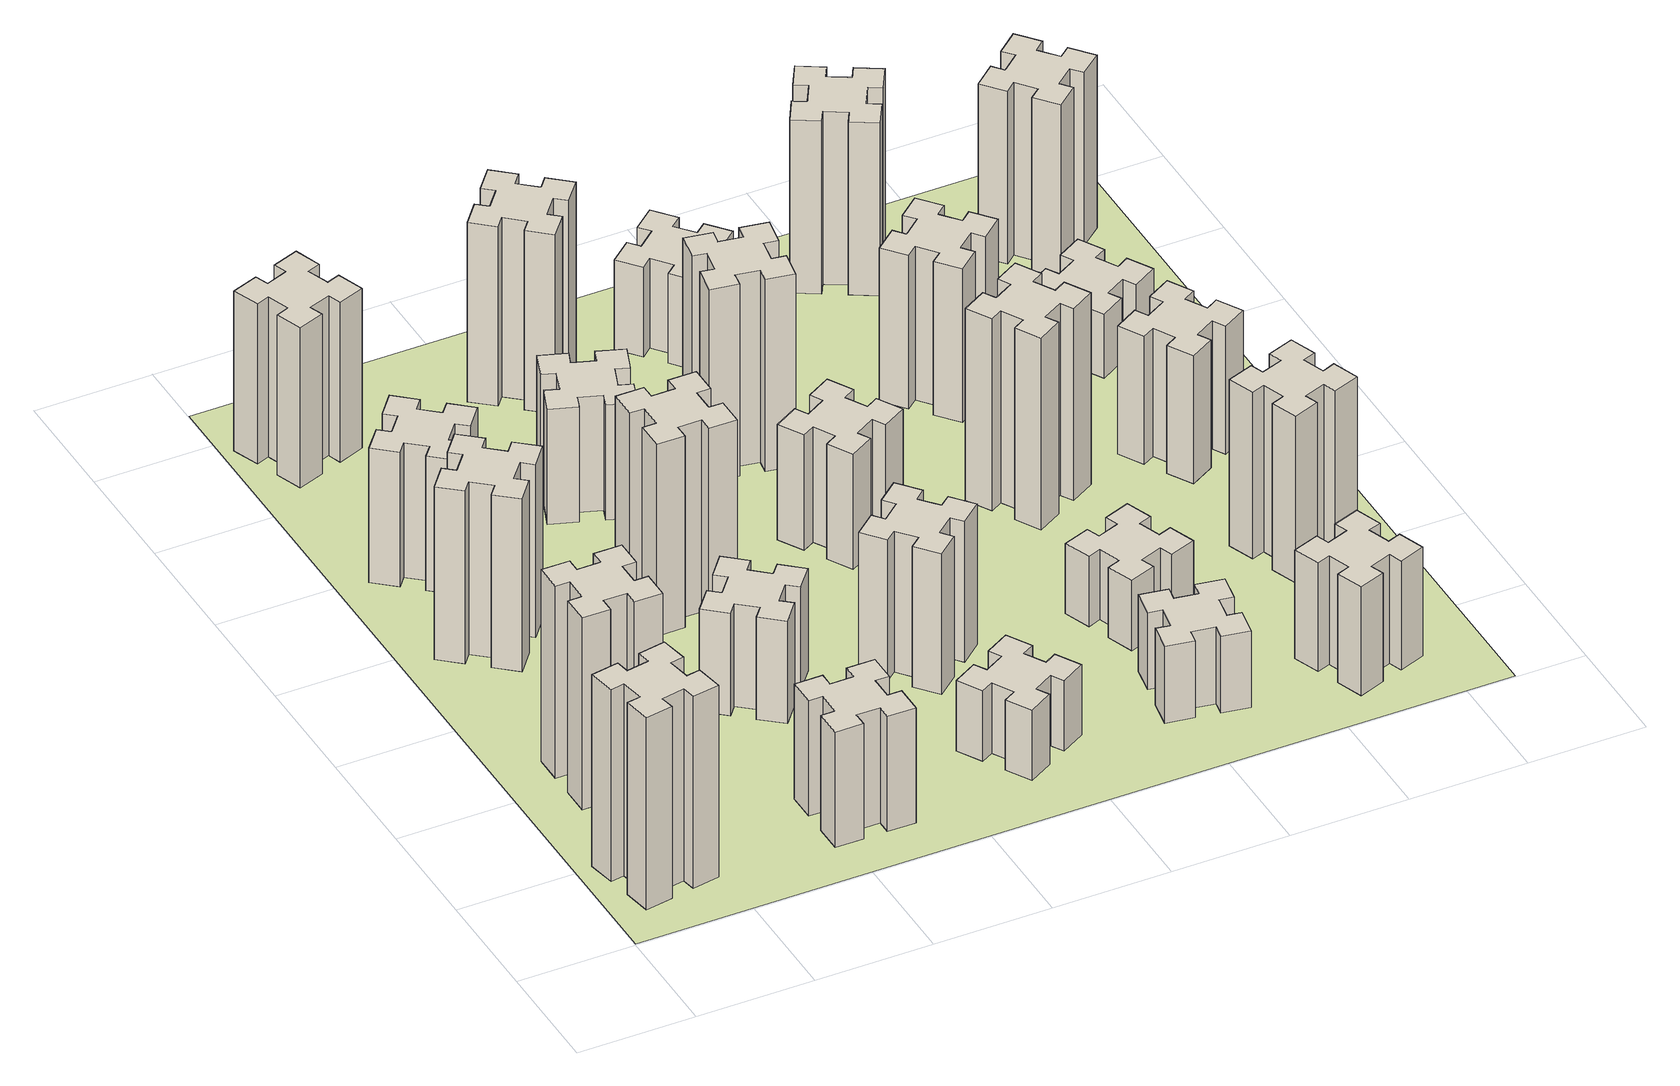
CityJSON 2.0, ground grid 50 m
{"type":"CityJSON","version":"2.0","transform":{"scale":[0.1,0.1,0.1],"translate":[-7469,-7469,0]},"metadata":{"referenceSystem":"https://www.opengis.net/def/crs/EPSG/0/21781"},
"CityObjects":{
"building1":{"type":"Building","attributes":{"class":"1000","function":"1000","usage":"1000","yearOfConstruction":2016,"roofType":"1000","measuredHeight":90,"storeysAboveGround":30,"storeysBelowGround":0},"geometry":[{"type":"Solid","lod":"1","boundaries":[[[[0,1,2,3,4,5,6,7,8,9,10,11,12,13,14,15,16,17,18,19]],[[17,16,20,21]],[[16,15,22,20]],[[15,14,23,22]],[[14,13,24,23]],[[13,12,25,24]],[[12,11,26,25]],[[11,10,27,26]],[[10,9,28,27]],[[9,8,29,28]],[[8,7,30,29]],[[7,6,31,30]],[[6,5,32,31]],[[5,4,33,32]],[[4,3,34,33]],[[3,2,35,34]],[[2,1,36,35]],[[1,0,37,36]],[[0,19,38,37]],[[19,18,39,38]],[[18,17,21,39]],[[24,25,26,27,28,29,30,31,32,33,34,35,36,37,38,39,21,20,22,23]]]]}]},
"building2":{"type":"Building","attributes":{"class":"1000","function":"1000","usage":"1000","yearOfConstruction":2016,"roofType":"1000","measuredHeight":90,"storeysAboveGround":30,"storeysBelowGround":0},"geometry":[{"type":"Solid","lod":"1","boundaries":[[[[40,41,42,43,44,45,46,47,48,49,50,51,52,53,54,55,56,57,58,59]],[[57,56,60,61]],[[56,55,62,60]],[[55,54,63,62]],[[54,53,64,63]],[[53,52,65,64]],[[52,51,66,65]],[[51,50,67,66]],[[50,49,68,67]],[[49,48,69,68]],[[48,47,70,69]],[[47,46,71,70]],[[46,45,72,71]],[[45,44,73,72]],[[44,43,74,73]],[[43,42,75,74]],[[42,41,76,75]],[[41,40,77,76]],[[40,59,78,77]],[[59,58,79,78]],[[58,57,61,79]],[[64,65,66,67,68,69,70,71,72,73,74,75,76,77,78,79,61,60,62,63]]]]}]},
"building3":{"type":"Building","attributes":{"class":"1000","function":"1000","usage":"1000","yearOfConstruction":2016,"roofType":"1000","measuredHeight":81,"storeysAboveGround":30,"storeysBelowGround":0},"geometry":[{"type":"Solid","lod":"1","boundaries":[[[[80,81,82,83,84,85,86,87,88,89,90,91,92,93,94,95,96,97,98,99]],[[97,96,100,101]],[[96,95,102,100]],[[95,94,103,102]],[[94,93,104,103]],[[93,92,105,104]],[[92,91,106,105]],[[91,90,107,106]],[[90,89,108,107]],[[89,88,109,108]],[[88,87,110,109]],[[87,86,111,110]],[[86,85,112,111]],[[85,84,113,112]],[[84,83,114,113]],[[83,82,115,114]],[[82,81,116,115]],[[81,80,117,116]],[[80,99,118,117]],[[99,98,119,118]],[[98,97,101,119]],[[104,105,106,107,108,109,110,111,112,113,114,115,116,117,118,119,101,100,102,103]]]]}]},
"building4":{"type":"Building","attributes":{"class":"1000","function":"1000","usage":"1000","yearOfConstruction":2016,"roofType":"1000","measuredHeight":63,"storeysAboveGround":30,"storeysBelowGround":0},"geometry":[{"type":"Solid","lod":"1","boundaries":[[[[120,121,122,123,124,125,126,127,128,129,130,131,132,133,134,135,136,137,138,139]],[[137,136,140,141]],[[136,135,142,140]],[[135,134,143,142]],[[134,133,144,143]],[[133,132,145,144]],[[132,131,146,145]],[[131,130,147,146]],[[130,129,148,147]],[[129,128,149,148]],[[128,127,150,149]],[[127,126,151,150]],[[126,125,152,151]],[[125,124,153,152]],[[124,123,154,153]],[[123,122,155,154]],[[122,121,156,155]],[[121,120,157,156]],[[120,139,158,157]],[[139,138,159,158]],[[138,137,141,159]],[[144,145,146,147,148,149,150,151,152,153,154,155,156,157,158,159,141,140,142,143]]]]}]},
"building5":{"type":"Building","attributes":{"class":"1000","function":"1000","usage":"1000","yearOfConstruction":2016,"roofType":"1000","measuredHeight":54,"storeysAboveGround":30,"storeysBelowGround":0},"geometry":[{"type":"Solid","lod":"1","boundaries":[[[[160,161,162,163,164,165,166,167,168,169,170,171,172,173,174,175,176,177,178,179]],[[177,176,180,181]],[[176,175,182,180]],[[175,174,183,182]],[[174,173,184,183]],[[173,172,185,184]],[[172,171,186,185]],[[171,170,187,186]],[[170,169,188,187]],[[169,168,189,188]],[[168,167,190,189]],[[167,166,191,190]],[[166,165,192,191]],[[165,164,193,192]],[[164,163,194,193]],[[163,162,195,194]],[[162,161,196,195]],[[161,160,197,196]],[[160,179,198,197]],[[179,178,199,198]],[[178,177,181,199]],[[184,185,186,187,188,189,190,191,192,193,194,195,196,197,198,199,181,180,182,183]]]]}]},
"building6":{"type":"Building","attributes":{"class":"1000","function":"1000","usage":"1000","yearOfConstruction":2016,"roofType":"1000","measuredHeight":75,"storeysAboveGround":30,"storeysBelowGround":0},"geometry":[{"type":"Solid","lod":"1","boundaries":[[[[200,201,202,203,204,205,206,207,208,209,210,211,212,213,214,215,216,217,218,219]],[[217,216,220,221]],[[216,215,222,220]],[[215,214,223,222]],[[214,213,224,223]],[[213,212,225,224]],[[212,211,226,225]],[[211,210,227,226]],[[210,209,228,227]],[[209,208,229,228]],[[208,207,230,229]],[[207,206,231,230]],[[206,205,232,231]],[[205,204,233,232]],[[204,203,234,233]],[[203,202,235,234]],[[202,201,236,235]],[[201,200,237,236]],[[200,219,238,237]],[[219,218,239,238]],[[218,217,221,239]],[[224,225,226,227,228,229,230,231,232,233,234,235,236,237,238,239,221,220,222,223]]]]}]},
"building7":{"type":"Building","attributes":{"class":"1000","function":"1000","usage":"1000","yearOfConstruction":2016,"roofType":"1000","measuredHeight":48,"storeysAboveGround":30,"storeysBelowGround":0},"geometry":[{"type":"Solid","lod":"1","boundaries":[[[[240,241,242,243,244,245,246,247,248,249,250,251,252,253,254,255,256,257,258,259]],[[257,256,260,261]],[[256,255,262,260]],[[255,254,263,262]],[[254,253,264,263]],[[253,252,265,264]],[[252,251,266,265]],[[251,250,267,266]],[[250,249,268,267]],[[249,248,269,268]],[[248,247,270,269]],[[247,246,271,270]],[[246,245,272,271]],[[245,244,273,272]],[[244,243,274,273]],[[243,242,275,274]],[[242,241,276,275]],[[241,240,277,276]],[[240,259,278,277]],[[259,258,279,278]],[[258,257,261,279]],[[264,265,266,267,268,269,270,271,272,273,274,275,276,277,278,279,261,260,262,263]]]]}]},
"building8":{"type":"Building","attributes":{"class":"1000","function":"1000","usage":"1000","yearOfConstruction":2016,"roofType":"1000","measuredHeight":90,"storeysAboveGround":30,"storeysBelowGround":0},"geometry":[{"type":"Solid","lod":"1","boundaries":[[[[280,281,282,283,284,285,286,287,288,289,290,291,292,293,294,295,296,297,298,299]],[[297,296,300,301]],[[296,295,302,300]],[[295,294,303,302]],[[294,293,304,303]],[[293,292,305,304]],[[292,291,306,305]],[[291,290,307,306]],[[290,289,308,307]],[[289,288,309,308]],[[288,287,310,309]],[[287,286,311,310]],[[286,285,312,311]],[[285,284,313,312]],[[284,283,314,313]],[[283,282,315,314]],[[282,281,316,315]],[[281,280,317,316]],[[280,299,318,317]],[[299,298,319,318]],[[298,297,301,319]],[[304,305,306,307,308,309,310,311,312,313,314,315,316,317,318,319,301,300,302,303]]]]}]},
"building9":{"type":"Building","attributes":{"class":"1000","function":"1000","usage":"1000","yearOfConstruction":2016,"roofType":"1000","measuredHeight":54,"storeysAboveGround":30,"storeysBelowGround":0},"geometry":[{"type":"Solid","lod":"1","boundaries":[[[[320,321,322,323,324,325,326,327,328,329,330,331,332,333,334,335,336,337,338,339]],[[337,336,340,341]],[[336,335,342,340]],[[335,334,343,342]],[[334,333,344,343]],[[333,332,345,344]],[[332,331,346,345]],[[331,330,347,346]],[[330,329,348,347]],[[329,328,349,348]],[[328,327,350,349]],[[327,326,351,350]],[[326,325,352,351]],[[325,324,353,352]],[[324,323,354,353]],[[323,322,355,354]],[[322,321,356,355]],[[321,320,357,356]],[[320,339,358,357]],[[339,338,359,358]],[[338,337,341,359]],[[344,345,346,347,348,349,350,351,352,353,354,355,356,357,358,359,341,340,342,343]]]]}]},
"building10":{"type":"Building","attributes":{"class":"1000","function":"1000","usage":"1000","yearOfConstruction":2016,"roofType":"1000","measuredHeight":33,"storeysAboveGround":30,"storeysBelowGround":0},"geometry":[{"type":"Solid","lod":"1","boundaries":[[[[360,361,362,363,364,365,366,367,368,369,370,371,372,373,374,375,376,377,378,379]],[[377,376,380,381]],[[376,375,382,380]],[[375,374,383,382]],[[374,373,384,383]],[[373,372,385,384]],[[372,371,386,385]],[[371,370,387,386]],[[370,369,388,387]],[[369,368,389,388]],[[368,367,390,389]],[[367,366,391,390]],[[366,365,392,391]],[[365,364,393,392]],[[364,363,394,393]],[[363,362,395,394]],[[362,361,396,395]],[[361,360,397,396]],[[360,379,398,397]],[[379,378,399,398]],[[378,377,381,399]],[[384,385,386,387,388,389,390,391,392,393,394,395,396,397,398,399,381,380,382,383]]]]}]},
"building11":{"type":"Building","attributes":{"class":"1000","function":"1000","usage":"1000","yearOfConstruction":2016,"roofType":"1000","measuredHeight":66,"storeysAboveGround":30,"storeysBelowGround":0},"geometry":[{"type":"Solid","lod":"1","boundaries":[[[[400,401,402,403,404,405,406,407,408,409,410,411,412,413,414,415,416,417,418,419]],[[417,416,420,421]],[[416,415,422,420]],[[415,414,423,422]],[[414,413,424,423]],[[413,412,425,424]],[[412,411,426,425]],[[411,410,427,426]],[[410,409,428,427]],[[409,408,429,428]],[[408,407,430,429]],[[407,406,431,430]],[[406,405,432,431]],[[405,404,433,432]],[[404,403,434,433]],[[403,402,435,434]],[[402,401,436,435]],[[401,400,437,436]],[[400,419,438,437]],[[419,418,439,438]],[[418,417,421,439]],[[424,425,426,427,428,429,430,431,432,433,434,435,436,437,438,439,421,420,422,423]]]]}]},
"building12":{"type":"Building","attributes":{"class":"1000","function":"1000","usage":"1000","yearOfConstruction":2016,"roofType":"1000","measuredHeight":84,"storeysAboveGround":30,"storeysBelowGround":0},"geometry":[{"type":"Solid","lod":"1","boundaries":[[[[440,441,442,443,444,445,446,447,448,449,450,451,452,453,454,455,456,457,458,459]],[[457,456,460,461]],[[456,455,462,460]],[[455,454,463,462]],[[454,453,464,463]],[[453,452,465,464]],[[452,451,466,465]],[[451,450,467,466]],[[450,449,468,467]],[[449,448,469,468]],[[448,447,470,469]],[[447,446,471,470]],[[446,445,472,471]],[[445,444,473,472]],[[444,443,474,473]],[[443,442,475,474]],[[442,441,476,475]],[[441,440,477,476]],[[440,459,478,477]],[[459,458,479,478]],[[458,457,461,479]],[[464,465,466,467,468,469,470,471,472,473,474,475,476,477,478,479,461,460,462,463]]]]}]},
"building13":{"type":"Building","attributes":{"class":"1000","function":"1000","usage":"1000","yearOfConstruction":2016,"roofType":"1000","measuredHeight":54,"storeysAboveGround":30,"storeysBelowGround":0},"geometry":[{"type":"Solid","lod":"1","boundaries":[[[[480,481,482,483,484,485,486,487,488,489,490,491,492,493,494,495,496,497,498,499]],[[497,496,500,501]],[[496,495,502,500]],[[495,494,503,502]],[[494,493,504,503]],[[493,492,505,504]],[[492,491,506,505]],[[491,490,507,506]],[[490,489,508,507]],[[489,488,509,508]],[[488,487,510,509]],[[487,486,511,510]],[[486,485,512,511]],[[485,484,513,512]],[[484,483,514,513]],[[483,482,515,514]],[[482,481,516,515]],[[481,480,517,516]],[[480,499,518,517]],[[499,498,519,518]],[[498,497,501,519]],[[504,505,506,507,508,509,510,511,512,513,514,515,516,517,518,519,501,500,502,503]]]]}]},
"building14":{"type":"Building","attributes":{"class":"1000","function":"1000","usage":"1000","yearOfConstruction":2016,"roofType":"1000","measuredHeight":90,"storeysAboveGround":30,"storeysBelowGround":0},"geometry":[{"type":"Solid","lod":"1","boundaries":[[[[520,521,522,523,524,525,526,527,528,529,530,531,532,533,534,535,536,537,538,539]],[[537,536,540,541]],[[536,535,542,540]],[[535,534,543,542]],[[534,533,544,543]],[[533,532,545,544]],[[532,531,546,545]],[[531,530,547,546]],[[530,529,548,547]],[[529,528,549,548]],[[528,527,550,549]],[[527,526,551,550]],[[526,525,552,551]],[[525,524,553,552]],[[524,523,554,553]],[[523,522,555,554]],[[522,521,556,555]],[[521,520,557,556]],[[520,539,558,557]],[[539,538,559,558]],[[538,537,541,559]],[[544,545,546,547,548,549,550,551,552,553,554,555,556,557,558,559,541,540,542,543]]]]}]},
"building15":{"type":"Building","attributes":{"class":"1000","function":"1000","usage":"1000","yearOfConstruction":2016,"roofType":"1000","measuredHeight":36,"storeysAboveGround":30,"storeysBelowGround":0},"geometry":[{"type":"Solid","lod":"1","boundaries":[[[[560,561,562,563,564,565,566,567,568,569,570,571,572,573,574,575,576,577,578,579]],[[577,576,580,581]],[[576,575,582,580]],[[575,574,583,582]],[[574,573,584,583]],[[573,572,585,584]],[[572,571,586,585]],[[571,570,587,586]],[[570,569,588,587]],[[569,568,589,588]],[[568,567,590,589]],[[567,566,591,590]],[[566,565,592,591]],[[565,564,593,592]],[[564,563,594,593]],[[563,562,595,594]],[[562,561,596,595]],[[561,560,597,596]],[[560,579,598,597]],[[579,578,599,598]],[[578,577,581,599]],[[584,585,586,587,588,589,590,591,592,593,594,595,596,597,598,599,581,580,582,583]]]]}]},
"building16":{"type":"Building","attributes":{"class":"1000","function":"1000","usage":"1000","yearOfConstruction":2016,"roofType":"1000","measuredHeight":42,"storeysAboveGround":30,"storeysBelowGround":0},"geometry":[{"type":"Solid","lod":"1","boundaries":[[[[600,601,602,603,604,605,606,607,608,609,610,611,612,613,614,615,616,617,618,619]],[[617,616,620,621]],[[616,615,622,620]],[[615,614,623,622]],[[614,613,624,623]],[[613,612,625,624]],[[612,611,626,625]],[[611,610,627,626]],[[610,609,628,627]],[[609,608,629,628]],[[608,607,630,629]],[[607,606,631,630]],[[606,605,632,631]],[[605,604,633,632]],[[604,603,634,633]],[[603,602,635,634]],[[602,601,636,635]],[[601,600,637,636]],[[600,619,638,637]],[[619,618,639,638]],[[618,617,621,639]],[[624,625,626,627,628,629,630,631,632,633,634,635,636,637,638,639,621,620,622,623]]]]}]},
"building17":{"type":"Building","attributes":{"class":"1000","function":"1000","usage":"1000","yearOfConstruction":2016,"roofType":"1000","measuredHeight":33,"storeysAboveGround":30,"storeysBelowGround":0},"geometry":[{"type":"Solid","lod":"1","boundaries":[[[[640,641,642,643,644,645,646,647,648,649,650,651,652,653,654,655,656,657,658,659]],[[657,656,660,661]],[[656,655,662,660]],[[655,654,663,662]],[[654,653,664,663]],[[653,652,665,664]],[[652,651,666,665]],[[651,650,667,666]],[[650,649,668,667]],[[649,648,669,668]],[[648,647,670,669]],[[647,646,671,670]],[[646,645,672,671]],[[645,644,673,672]],[[644,643,674,673]],[[643,642,675,674]],[[642,641,676,675]],[[641,640,677,676]],[[640,659,678,677]],[[659,658,679,678]],[[658,657,661,679]],[[664,665,666,667,668,669,670,671,672,673,674,675,676,677,678,679,661,660,662,663]]]]}]},
"building18":{"type":"Building","attributes":{"class":"1000","function":"1000","usage":"1000","yearOfConstruction":2016,"roofType":"1000","measuredHeight":90,"storeysAboveGround":30,"storeysBelowGround":0},"geometry":[{"type":"Solid","lod":"1","boundaries":[[[[680,681,682,683,684,685,686,687,688,689,690,691,692,693,694,695,696,697,698,699]],[[697,696,700,701]],[[696,695,702,700]],[[695,694,703,702]],[[694,693,704,703]],[[693,692,705,704]],[[692,691,706,705]],[[691,690,707,706]],[[690,689,708,707]],[[689,688,709,708]],[[688,687,710,709]],[[687,686,711,710]],[[686,685,712,711]],[[685,684,713,712]],[[684,683,714,713]],[[683,682,715,714]],[[682,681,716,715]],[[681,680,717,716]],[[680,699,718,717]],[[699,698,719,718]],[[698,697,701,719]],[[704,705,706,707,708,709,710,711,712,713,714,715,716,717,718,719,701,700,702,703]]]]}]},
"building19":{"type":"Building","attributes":{"class":"1000","function":"1000","usage":"1000","yearOfConstruction":2016,"roofType":"1000","measuredHeight":51,"storeysAboveGround":30,"storeysBelowGround":0},"geometry":[{"type":"Solid","lod":"1","boundaries":[[[[720,721,722,723,724,725,726,727,728,729,730,731,732,733,734,735,736,737,738,739]],[[737,736,740,741]],[[736,735,742,740]],[[735,734,743,742]],[[734,733,744,743]],[[733,732,745,744]],[[732,731,746,745]],[[731,730,747,746]],[[730,729,748,747]],[[729,728,749,748]],[[728,727,750,749]],[[727,726,751,750]],[[726,725,752,751]],[[725,724,753,752]],[[724,723,754,753]],[[723,722,755,754]],[[722,721,756,755]],[[721,720,757,756]],[[720,739,758,757]],[[739,738,759,758]],[[738,737,741,759]],[[744,745,746,747,748,749,750,751,752,753,754,755,756,757,758,759,741,740,742,743]]]]}]},
"building20":{"type":"Building","attributes":{"class":"1000","function":"1000","usage":"1000","yearOfConstruction":2016,"roofType":"1000","measuredHeight":72,"storeysAboveGround":30,"storeysBelowGround":0},"geometry":[{"type":"Solid","lod":"1","boundaries":[[[[760,761,762,763,764,765,766,767,768,769,770,771,772,773,774,775,776,777,778,779]],[[777,776,780,781]],[[776,775,782,780]],[[775,774,783,782]],[[774,773,784,783]],[[773,772,785,784]],[[772,771,786,785]],[[771,770,787,786]],[[770,769,788,787]],[[769,768,789,788]],[[768,767,790,789]],[[767,766,791,790]],[[766,765,792,791]],[[765,764,793,792]],[[764,763,794,793]],[[763,762,795,794]],[[762,761,796,795]],[[761,760,797,796]],[[760,779,798,797]],[[779,778,799,798]],[[778,777,781,799]],[[784,785,786,787,788,789,790,791,792,793,794,795,796,797,798,799,781,780,782,783]]]]}]},
"building21":{"type":"Building","attributes":{"class":"1000","function":"1000","usage":"1000","yearOfConstruction":2016,"roofType":"1000","measuredHeight":81,"storeysAboveGround":30,"storeysBelowGround":0},"geometry":[{"type":"Solid","lod":"1","boundaries":[[[[800,801,802,803,804,805,806,807,808,809,810,811,812,813,814,815,816,817,818,819]],[[817,816,820,821]],[[816,815,822,820]],[[815,814,823,822]],[[814,813,824,823]],[[813,812,825,824]],[[812,811,826,825]],[[811,810,827,826]],[[810,809,828,827]],[[809,808,829,828]],[[808,807,830,829]],[[807,806,831,830]],[[806,805,832,831]],[[805,804,833,832]],[[804,803,834,833]],[[803,802,835,834]],[[802,801,836,835]],[[801,800,837,836]],[[800,819,838,837]],[[819,818,839,838]],[[818,817,821,839]],[[824,825,826,827,828,829,830,831,832,833,834,835,836,837,838,839,821,820,822,823]]]]}]},
"building22":{"type":"Building","attributes":{"class":"1000","function":"1000","usage":"1000","yearOfConstruction":2016,"roofType":"1000","measuredHeight":78,"storeysAboveGround":30,"storeysBelowGround":0},"geometry":[{"type":"Solid","lod":"1","boundaries":[[[[840,841,842,843,844,845,846,847,848,849,850,851,852,853,854,855,856,857,858,859]],[[857,856,860,861]],[[856,855,862,860]],[[855,854,863,862]],[[854,853,864,863]],[[853,852,865,864]],[[852,851,866,865]],[[851,850,867,866]],[[850,849,868,867]],[[849,848,869,868]],[[848,847,870,869]],[[847,846,871,870]],[[846,845,872,871]],[[845,844,873,872]],[[844,843,874,873]],[[843,842,875,874]],[[842,841,876,875]],[[841,840,877,876]],[[840,859,878,877]],[[859,858,879,878]],[[858,857,861,879]],[[864,865,866,867,868,869,870,871,872,873,874,875,876,877,878,879,861,860,862,863]]]]}]},
"building23":{"type":"Building","attributes":{"class":"1000","function":"1000","usage":"1000","yearOfConstruction":2016,"roofType":"1000","measuredHeight":60,"storeysAboveGround":30,"storeysBelowGround":0},"geometry":[{"type":"Solid","lod":"1","boundaries":[[[[880,881,882,883,884,885,886,887,888,889,890,891,892,893,894,895,896,897,898,899]],[[897,896,900,901]],[[896,895,902,900]],[[895,894,903,902]],[[894,893,904,903]],[[893,892,905,904]],[[892,891,906,905]],[[891,890,907,906]],[[890,889,908,907]],[[889,888,909,908]],[[888,887,910,909]],[[887,886,911,910]],[[886,885,912,911]],[[885,884,913,912]],[[884,883,914,913]],[[883,882,915,914]],[[882,881,916,915]],[[881,880,917,916]],[[880,899,918,917]],[[899,898,919,918]],[[898,897,901,919]],[[904,905,906,907,908,909,910,911,912,913,914,915,916,917,918,919,901,900,902,903]]]]}]},
"building24":{"type":"Building","attributes":{"class":"1000","function":"1000","usage":"1000","yearOfConstruction":2016,"roofType":"1000","measuredHeight":30,"storeysAboveGround":30,"storeysBelowGround":0},"geometry":[{"type":"Solid","lod":"1","boundaries":[[[[920,921,922,923,924,925,926,927,928,929,930,931,932,933,934,935,936,937,938,939]],[[937,936,940,941]],[[936,935,942,940]],[[935,934,943,942]],[[934,933,944,943]],[[933,932,945,944]],[[932,931,946,945]],[[931,930,947,946]],[[930,929,948,947]],[[929,928,949,948]],[[928,927,950,949]],[[927,926,951,950]],[[926,925,952,951]],[[925,924,953,952]],[[924,923,954,953]],[[923,922,955,954]],[[922,921,956,955]],[[921,920,957,956]],[[920,939,958,957]],[[939,938,959,958]],[[938,937,941,959]],[[944,945,946,947,948,949,950,951,952,953,954,955,956,957,958,959,941,940,942,943]]]]}]},
"building25":{"type":"Building","attributes":{"class":"1000","function":"1000","usage":"1000","yearOfConstruction":2016,"roofType":"1000","measuredHeight":81,"storeysAboveGround":30,"storeysBelowGround":0},"geometry":[{"type":"Solid","lod":"1","boundaries":[[[[960,961,962,963,964,965,966,967,968,969,970,971,972,973,974,975,976,977,978,979]],[[977,976,980,981]],[[976,975,982,980]],[[975,974,983,982]],[[974,973,984,983]],[[973,972,985,984]],[[972,971,986,985]],[[971,970,987,986]],[[970,969,988,987]],[[969,968,989,988]],[[968,967,990,989]],[[967,966,991,990]],[[966,965,992,991]],[[965,964,993,992]],[[964,963,994,993]],[[963,962,995,994]],[[962,961,996,995]],[[961,960,997,996]],[[960,979,998,997]],[[979,978,999,998]],[[978,977,981,999]],[[984,985,986,987,988,989,990,991,992,993,994,995,996,997,998,999,981,980,982,983]]]]}]},
"landuse1":{"type":"LandUse","attributes":{"name":"plot1","function":"1010"},"geometry":[{"type":"MultiSurface","lod":"1","boundaries":[[[1000,1001,1002,1003]]]}]}
},
"vertices":[
[245,258,0],[344,276,0],[354,217,0],[472,237,0],[451,356,0],[392,345,0],[375,444,0],[434,454,0],[413,572,0],[295,551,0],[305,492,0],[207,475,0],[197,534,0],[78,513,0],[99,395,0],[158,405,0],[176,307,0],[117,297,0],[137,178,0],[256,199,0],[176,307,900],[117,297,900],[158,405,900],[99,395,900],[78,513,900],[197,534,900],[207,475,900],[305,492,900],[295,551,900],[413,572,900],[434,454,900],[375,444,900],[392,345,900],[451,356,900],[472,237,900],[354,217,900],[344,276,900],[245,258,900],[256,199,900],[137,178,900],
[265,1065,0],[265,965,0],[205,965,0],[205,845,0],[325,845,0],[325,905,0],[425,905,0],[425,845,0],[545,845,0],[545,965,0],[485,965,0],[485,1065,0],[545,1065,0],[545,1185,0],[425,1185,0],[425,1125,0],[325,1125,0],[325,1185,0],[205,1185,0],[205,1065,0],[325,1125,900],[325,1185,900],[425,1125,900],[425,1185,900],[545,1185,900],[545,1065,900],[485,1065,900],[485,965,900],[545,965,900],[545,845,900],[425,845,900],[425,905,900],[325,905,900],[325,845,900],[205,845,900],[205,965,900],[265,965,900],[265,1065,900],[205,1065,900],[205,1185,900],
[427,1846,0],[492,1923,0],[538,1884,0],[615,1976,0],[523,2053,0],[484,2007,0],[408,2072,0],[446,2118,0],[354,2195,0],[277,2103,0],[323,2064,0],[259,1988,0],[213,2026,0],[136,1934,0],[228,1857,0],[266,1903,0],[343,1839,0],[304,1793,0],[396,1716,0],[473,1808,0],[343,1839,810],[304,1793,810],[266,1903,810],[228,1857,810],[136,1934,810],[213,2026,810],[259,1988,810],[323,2064,810],[277,2103,810],[354,2195,810],[446,2118,810],[408,2072,810],[484,2007,810],[523,2053,810],[615,1976,810],[538,1884,810],[492,1923,810],[427,1846,810],[473,1808,810],[396,1716,810],
[484,2547,0],[408,2612,0],[446,2658,0],[354,2735,0],[277,2643,0],[323,2604,0],[259,2528,0],[213,2566,0],[136,2474,0],[228,2397,0],[266,2443,0],[343,2379,0],[304,2333,0],[396,2256,0],[473,2348,0],[427,2386,0],[492,2463,0],[538,2424,0],[615,2516,0],[523,2593,0],[492,2463,630],[538,2424,630],[427,2386,630],[473,2348,630],[396,2256,630],[304,2333,630],[343,2379,630],[266,2443,630],[228,2397,630],[136,2474,630],[213,2566,630],[259,2528,630],[323,2604,630],[277,2643,630],[354,2735,630],[446,2658,630],[408,2612,630],[484,2547,630],[523,2593,630],[615,2516,630],
[1225,325,0],[1225,425,0],[1285,425,0],[1285,545,0],[1165,545,0],[1165,485,0],[1065,485,0],[1065,545,0],[945,545,0],[945,425,0],[1005,425,0],[1005,325,0],[945,325,0],[945,205,0],[1065,205,0],[1065,265,0],[1165,265,0],[1165,205,0],[1285,205,0],[1285,325,0],[1165,265,540],[1165,205,540],[1065,265,540],[1065,205,540],[945,205,540],[945,325,540],[1005,325,540],[1005,425,540],[945,425,540],[945,545,540],[1065,545,540],[1065,485,540],[1165,485,540],[1165,545,540],[1285,545,540],[1285,425,540],[1225,425,540],[1225,325,540],[1285,325,540],[1285,205,540],
[155,3345,0],[189,3251,0],[133,3230,0],[174,3117,0],[287,3159,0],[266,3215,0],[360,3249,0],[380,3193,0],[493,3234,0],[452,3347,0],[396,3326,0],[362,3420,0],[418,3440,0],[377,3553,0],[264,3512,0],[285,3456,0],[191,3422,0],[170,3478,0],[57,3437,0],[99,3324,0],[191,3422,750],[170,3478,750],[285,3456,750],[264,3512,750],[377,3553,750],[418,3440,750],[362,3420,750],[396,3326,750],[452,3347,750],[493,3234,750],[380,3193,750],[360,3249,750],[266,3215,750],[287,3159,750],[174,3117,750],[133,3230,750],[189,3251,750],[155,3345,750],[99,3324,750],[57,3437,750],
[1224,1267,0],[1148,1332,0],[1186,1378,0],[1094,1455,0],[1017,1363,0],[1063,1324,0],[999,1248,0],[953,1286,0],[876,1194,0],[968,1117,0],[1006,1163,0],[1083,1099,0],[1044,1053,0],[1136,976,0],[1213,1068,0],[1167,1106,0],[1232,1183,0],[1278,1144,0],[1355,1236,0],[1263,1313,0],[1232,1183,480],[1278,1144,480],[1167,1106,480],[1213,1068,480],[1136,976,480],[1044,1053,480],[1083,1099,480],[1006,1163,480],[968,1117,480],[876,1194,480],[953,1286,480],[999,1248,480],[1063,1324,480],[1017,1363,480],[1094,1455,480],[1186,1378,480],[1148,1332,480],[1224,1267,480],[1263,1313,480],[1355,1236,480],
[1165,1965,0],[1065,1965,0],[1065,2025,0],[945,2025,0],[945,1905,0],[1005,1905,0],[1005,1805,0],[945,1805,0],[945,1685,0],[1065,1685,0],[1065,1745,0],[1165,1745,0],[1165,1685,0],[1285,1685,0],[1285,1805,0],[1225,1805,0],[1225,1905,0],[1285,1905,0],[1285,2025,0],[1165,2025,0],[1225,1905,900],[1285,1905,900],[1225,1805,900],[1285,1805,900],[1285,1685,900],[1165,1685,900],[1165,1745,900],[1065,1745,900],[1065,1685,900],[945,1685,900],[945,1805,900],[1005,1805,900],[1005,1905,900],[945,1905,900],[945,2025,900],[1065,2025,900],[1065,1965,900],[1165,1965,900],[1165,2025,900],[1285,2025,900],
[1029,2680,0],[995,2586,0],[939,2607,0],[897,2494,0],[1010,2453,0],[1031,2509,0],[1125,2475,0],[1104,2419,0],[1217,2377,0],[1258,2490,0],[1202,2511,0],[1236,2605,0],[1292,2584,0],[1333,2697,0],[1220,2738,0],[1200,2682,0],[1106,2716,0],[1127,2772,0],[1014,2813,0],[973,2700,0],[1106,2716,540],[1127,2772,540],[1200,2682,540],[1220,2738,540],[1333,2697,540],[1292,2584,540],[1236,2605,540],[1202,2511,540],[1258,2490,540],[1217,2377,540],[1104,2419,540],[1125,2475,540],[1031,2509,540],[1010,2453,540],[897,2494,540],[939,2607,540],[995,2586,540],[1029,2680,540],[973,2700,540],[1014,2813,540],
[1976,487,0],[1926,574,0],[1978,604,0],[1918,708,0],[1814,648,0],[1844,596,0],[1757,546,0],[1727,598,0],[1623,538,0],[1683,434,0],[1735,464,0],[1785,377,0],[1733,347,0],[1793,243,0],[1897,303,0],[1867,355,0],[1954,405,0],[1984,353,0],[2088,413,0],[2028,517,0],[1954,405,330],[1984,353,330],[1867,355,330],[1897,303,330],[1793,243,330],[1733,347,330],[1785,377,330],[1735,464,330],[1683,434,330],[1623,538,330],[1727,598,330],[1757,546,330],[1844,596,330],[1814,648,330],[1918,708,330],[1978,604,330],[1926,574,330],[1976,487,330],[2028,517,330],[2088,413,330],
[1788,999,0],[1864,1063,0],[1903,1017,0],[1995,1094,0],[1918,1186,0],[1872,1148,0],[1807,1224,0],[1853,1263,0],[1776,1355,0],[1684,1278,0],[1723,1232,0],[1646,1167,0],[1608,1213,0],[1516,1136,0],[1593,1044,0],[1639,1083,0],[1703,1006,0],[1657,968,0],[1734,876,0],[1826,953,0],[1703,1006,660],[1657,968,660],[1639,1083,660],[1593,1044,660],[1516,1136,660],[1608,1213,660],[1646,1167,660],[1723,1232,660],[1684,1278,660],[1776,1355,660],[1853,1263,660],[1807,1224,660],[1872,1148,660],[1918,1186,660],[1995,1094,660],[1903,1017,660],[1864,1063,660],[1788,999,660],[1826,953,660],[1734,876,660],
[1106,3283,0],[1183,3219,0],[1144,3173,0],[1236,3096,0],[1313,3188,0],[1267,3226,0],[1332,3303,0],[1378,3264,0],[1455,3356,0],[1363,3433,0],[1324,3387,0],[1248,3452,0],[1286,3498,0],[1194,3575,0],[1117,3483,0],[1163,3444,0],[1099,3368,0],[1053,3406,0],[976,3314,0],[1068,3237,0],[1099,3368,840],[1053,3406,840],[1163,3444,840],[1117,3483,840],[1194,3575,840],[1286,3498,840],[1248,3452,840],[1324,3387,840],[1363,3433,840],[1455,3356,840],[1378,3264,840],[1332,3303,840],[1267,3226,840],[1313,3188,840],[1236,3096,840],[1144,3173,840],[1183,3219,840],[1106,3283,840],[1068,3237,840],[976,3314,840],
[1844,2076,0],[1757,2026,0],[1727,2078,0],[1623,2018,0],[1683,1914,0],[1735,1944,0],[1785,1857,0],[1733,1827,0],[1793,1723,0],[1897,1783,0],[1867,1835,0],[1954,1885,0],[1984,1833,0],[2088,1893,0],[2028,1997,0],[1976,1967,0],[1926,2054,0],[1978,2084,0],[1918,2188,0],[1814,2128,0],[1926,2054,540],[1978,2084,540],[1976,1967,540],[2028,1997,540],[2088,1893,540],[1984,1833,540],[1954,1885,540],[1867,1835,540],[1897,1783,540],[1793,1723,540],[1733,1827,540],[1785,1857,540],[1735,1944,540],[1683,1914,540],[1623,2018,540],[1727,2078,540],[1757,2026,540],[1844,2076,540],[1814,2128,540],[1918,2188,540],
[1855,2527,0],[1872,2625,0],[1931,2615,0],[1952,2733,0],[1834,2754,0],[1824,2695,0],[1725,2712,0],[1736,2771,0],[1617,2792,0],[1597,2674,0],[1656,2664,0],[1638,2565,0],[1579,2576,0],[1558,2457,0],[1677,2437,0],[1687,2496,0],[1785,2478,0],[1775,2419,0],[1893,2398,0],[1914,2517,0],[1785,2478,900],[1775,2419,900],[1687,2496,900],[1677,2437,900],[1558,2457,900],[1579,2576,900],[1638,2565,900],[1656,2664,900],[1597,2674,900],[1617,2792,900],[1736,2771,900],[1725,2712,900],[1824,2695,900],[1834,2754,900],[1952,2733,900],[1931,2615,900],[1872,2625,900],[1855,2527,900],[1914,2517,900],[1893,2398,900],
[2527,376,0],[2625,358,0],[2615,299,0],[2733,278,0],[2754,397,0],[2695,407,0],[2712,505,0],[2771,495,0],[2792,613,0],[2674,634,0],[2664,575,0],[2565,592,0],[2576,651,0],[2457,672,0],[2437,554,0],[2496,544,0],[2478,445,0],[2419,456,0],[2398,337,0],[2517,317,0],[2478,445,360],[2419,456,360],[2496,544,360],[2437,554,360],[2457,672,360],[2576,651,360],[2565,592,360],[2664,575,360],[2674,634,360],[2792,613,360],[2771,495,360],[2712,505,360],[2695,407,360],[2754,397,360],[2733,278,360],[2615,299,360],[2625,358,360],[2527,376,360],[2517,317,360],[2398,337,360],
[1972,3368,0],[1907,3444,0],[1953,3483,0],[1876,3575,0],[1784,3498,0],[1823,3452,0],[1746,3387,0],[1708,3433,0],[1616,3356,0],[1693,3264,0],[1739,3303,0],[1803,3226,0],[1757,3188,0],[1834,3096,0],[1926,3173,0],[1888,3219,0],[1964,3283,0],[2003,3237,0],[2095,3314,0],[2018,3406,0],[1964,3283,420],[2003,3237,420],[1888,3219,420],[1926,3173,420],[1834,3096,420],[1757,3188,420],[1803,3226,420],[1739,3303,420],[1693,3264,420],[1616,3356,420],[1708,3433,420],[1746,3387,420],[1823,3452,420],[1784,3498,420],[1876,3575,420],[1953,3483,420],[1907,3444,420],[1972,3368,420],[2018,3406,420],[2095,3314,420],
[2716,1006,0],[2682,1100,0],[2738,1120,0],[2697,1233,0],[2584,1192,0],[2605,1136,0],[2511,1102,0],[2490,1158,0],[2377,1117,0],[2419,1004,0],[2475,1025,0],[2509,931,0],[2453,910,0],[2494,797,0],[2607,839,0],[2586,895,0],[2680,929,0],[2700,873,0],[2813,914,0],[2772,1027,0],[2680,929,330],[2700,873,330],[2586,895,330],[2607,839,330],[2494,797,330],[2453,910,330],[2509,931,330],[2475,1025,330],[2419,1004,330],[2377,1117,330],[2490,1158,330],[2511,1102,330],[2605,1136,330],[2584,1192,330],[2697,1233,330],[2738,1120,330],[2682,1100,330],[2716,1006,330],[2772,1027,330],[2813,914,330],
[2607,1735,0],[2694,1785,0],[2724,1733,0],[2828,1793,0],[2768,1897,0],[2716,1867,0],[2666,1954,0],[2718,1984,0],[2658,2088,0],[2554,2028,0],[2584,1976,0],[2497,1926,0],[2467,1978,0],[2363,1918,0],[2423,1814,0],[2475,1844,0],[2525,1757,0],[2473,1727,0],[2533,1623,0],[2637,1683,0],[2525,1757,900],[2473,1727,900],[2475,1844,900],[2423,1814,900],[2363,1918,900],[2467,1978,900],[2497,1926,900],[2584,1976,900],[2554,2028,900],[2658,2088,900],[2718,1984,900],[2666,1954,900],[2716,1867,900],[2768,1897,900],[2828,1793,900],[2724,1733,900],[2694,1785,900],[2607,1735,900],[2637,1683,900],[2533,1623,900],
[3356,366,0],[3322,460,0],[3378,480,0],[3337,593,0],[3224,552,0],[3245,496,0],[3151,462,0],[3130,518,0],[3017,477,0],[3059,364,0],[3115,385,0],[3149,291,0],[3093,270,0],[3134,157,0],[3247,199,0],[3226,255,0],[3320,289,0],[3340,233,0],[3453,274,0],[3412,387,0],[3320,289,510],[3340,233,510],[3226,255,510],[3247,199,510],[3134,157,510],[3093,270,510],[3149,291,510],[3115,385,510],[3059,364,510],[3017,477,510],[3130,518,510],[3151,462,510],[3245,496,510],[3224,552,510],[3337,593,510],[3378,480,510],[3322,460,510],[3356,366,510],[3412,387,510],[3453,274,510],
[2563,2712,0],[2486,2647,0],[2448,2693,0],[2356,2616,0],[2433,2524,0],[2479,2563,0],[2543,2486,0],[2497,2448,0],[2574,2356,0],[2666,2433,0],[2628,2479,0],[2704,2543,0],[2743,2497,0],[2835,2574,0],[2758,2666,0],[2712,2628,0],[2647,2704,0],[2693,2743,0],[2616,2835,0],[2524,2758,0],[2647,2704,720],[2693,2743,720],[2712,2628,720],[2758,2666,720],[2835,2574,720],[2743,2497,720],[2704,2543,720],[2628,2479,720],[2666,2433,720],[2574,2356,720],[2497,2448,720],[2543,2486,720],[2479,2563,720],[2433,2524,720],[2356,2616,720],[2448,2693,720],[2486,2647,720],[2563,2712,720],[2524,2758,720],[2616,2835,720],
[2694,3506,0],[2607,3556,0],[2637,3608,0],[2533,3668,0],[2473,3564,0],[2525,3534,0],[2475,3447,0],[2423,3477,0],[2363,3373,0],[2467,3313,0],[2497,3365,0],[2584,3315,0],[2554,3263,0],[2658,3203,0],[2718,3307,0],[2666,3337,0],[2716,3424,0],[2768,3394,0],[2828,3498,0],[2724,3558,0],[2716,3424,810],[2768,3394,810],[2666,3337,810],[2718,3307,810],[2658,3203,810],[2554,3263,810],[2584,3315,810],[2497,3365,810],[2467,3313,810],[2363,3373,810],[2423,3477,810],[2475,3447,810],[2525,3534,810],[2473,3564,810],[2533,3668,810],[2637,3608,810],[2607,3556,810],[2694,3506,810],[2724,3558,810],[2828,3498,810],
[3215,1125,0],[3249,1031,0],[3193,1010,0],[3234,897,0],[3347,939,0],[3326,995,0],[3420,1029,0],[3440,973,0],[3553,1014,0],[3512,1127,0],[3456,1106,0],[3422,1200,0],[3478,1220,0],[3437,1333,0],[3324,1292,0],[3345,1236,0],[3251,1202,0],[3230,1258,0],[3117,1217,0],[3159,1104,0],[3251,1202,780],[3230,1258,780],[3345,1236,780],[3324,1292,780],[3437,1333,780],[3478,1220,780],[3422,1200,780],[3456,1106,780],[3512,1127,780],[3553,1014,780],[3440,973,780],[3420,1029,780],[3326,995,780],[3347,939,780],[3234,897,780],[3193,1010,780],[3249,1031,780],[3215,1125,780],[3159,1104,780],[3117,1217,780],
[3224,1976,0],[3137,1926,0],[3107,1978,0],[3003,1918,0],[3063,1814,0],[3115,1844,0],[3165,1757,0],[3113,1727,0],[3173,1623,0],[3277,1683,0],[3247,1735,0],[3334,1785,0],[3364,1733,0],[3468,1793,0],[3408,1897,0],[3356,1867,0],[3306,1954,0],[3358,1984,0],[3298,2088,0],[3194,2028,0],[3306,1954,600],[3358,1984,600],[3356,1867,600],[3408,1897,600],[3468,1793,600],[3364,1733,600],[3334,1785,600],[3247,1735,600],[3277,1683,600],[3173,1623,600],[3113,1727,600],[3165,1757,600],[3115,1844,600],[3063,1814,600],[3003,1918,600],[3107,1978,600],[3137,1926,600],[3224,1976,600],[3194,2028,600],[3298,2088,600],
[3247,2475,0],[3334,2525,0],[3364,2473,0],[3468,2533,0],[3408,2637,0],[3356,2607,0],[3306,2694,0],[3358,2724,0],[3298,2828,0],[3194,2768,0],[3224,2716,0],[3137,2666,0],[3107,2718,0],[3003,2658,0],[3063,2554,0],[3115,2584,0],[3165,2497,0],[3113,2467,0],[3173,2363,0],[3277,2423,0],[3165,2497,300],[3113,2467,300],[3115,2584,300],[3063,2554,300],[3003,2658,300],[3107,2718,300],[3137,2666,300],[3224,2716,300],[3194,2768,300],[3298,2828,300],[3358,2724,300],[3306,2694,300],[3356,2607,300],[3408,2637,300],[3468,2533,300],[3364,2473,300],[3334,2525,300],[3247,2475,300],[3277,2423,300],[3173,2363,300],
[3368,3119,0],[3444,3183,0],[3483,3137,0],[3575,3214,0],[3498,3306,0],[3452,3268,0],[3387,3344,0],[3433,3383,0],[3356,3475,0],[3264,3398,0],[3303,3352,0],[3226,3287,0],[3188,3333,0],[3096,3256,0],[3173,3164,0],[3219,3203,0],[3283,3126,0],[3237,3088,0],[3314,2996,0],[3406,3073,0],[3283,3126,810],[3237,3088,810],[3219,3203,810],[3173,3164,810],[3096,3256,810],[3188,3333,810],[3226,3287,810],[3303,3352,810],[3264,3398,810],[3356,3475,810],[3433,3383,810],[3387,3344,810],[3452,3268,810],[3498,3306,810],[3575,3214,810],[3483,3137,810],[3444,3183,810],[3368,3119,810],[3406,3073,810],[3314,2996,810],
[5,3705,0],[3705,3705,0],[3705,5,0],[5,5,0]
]}
